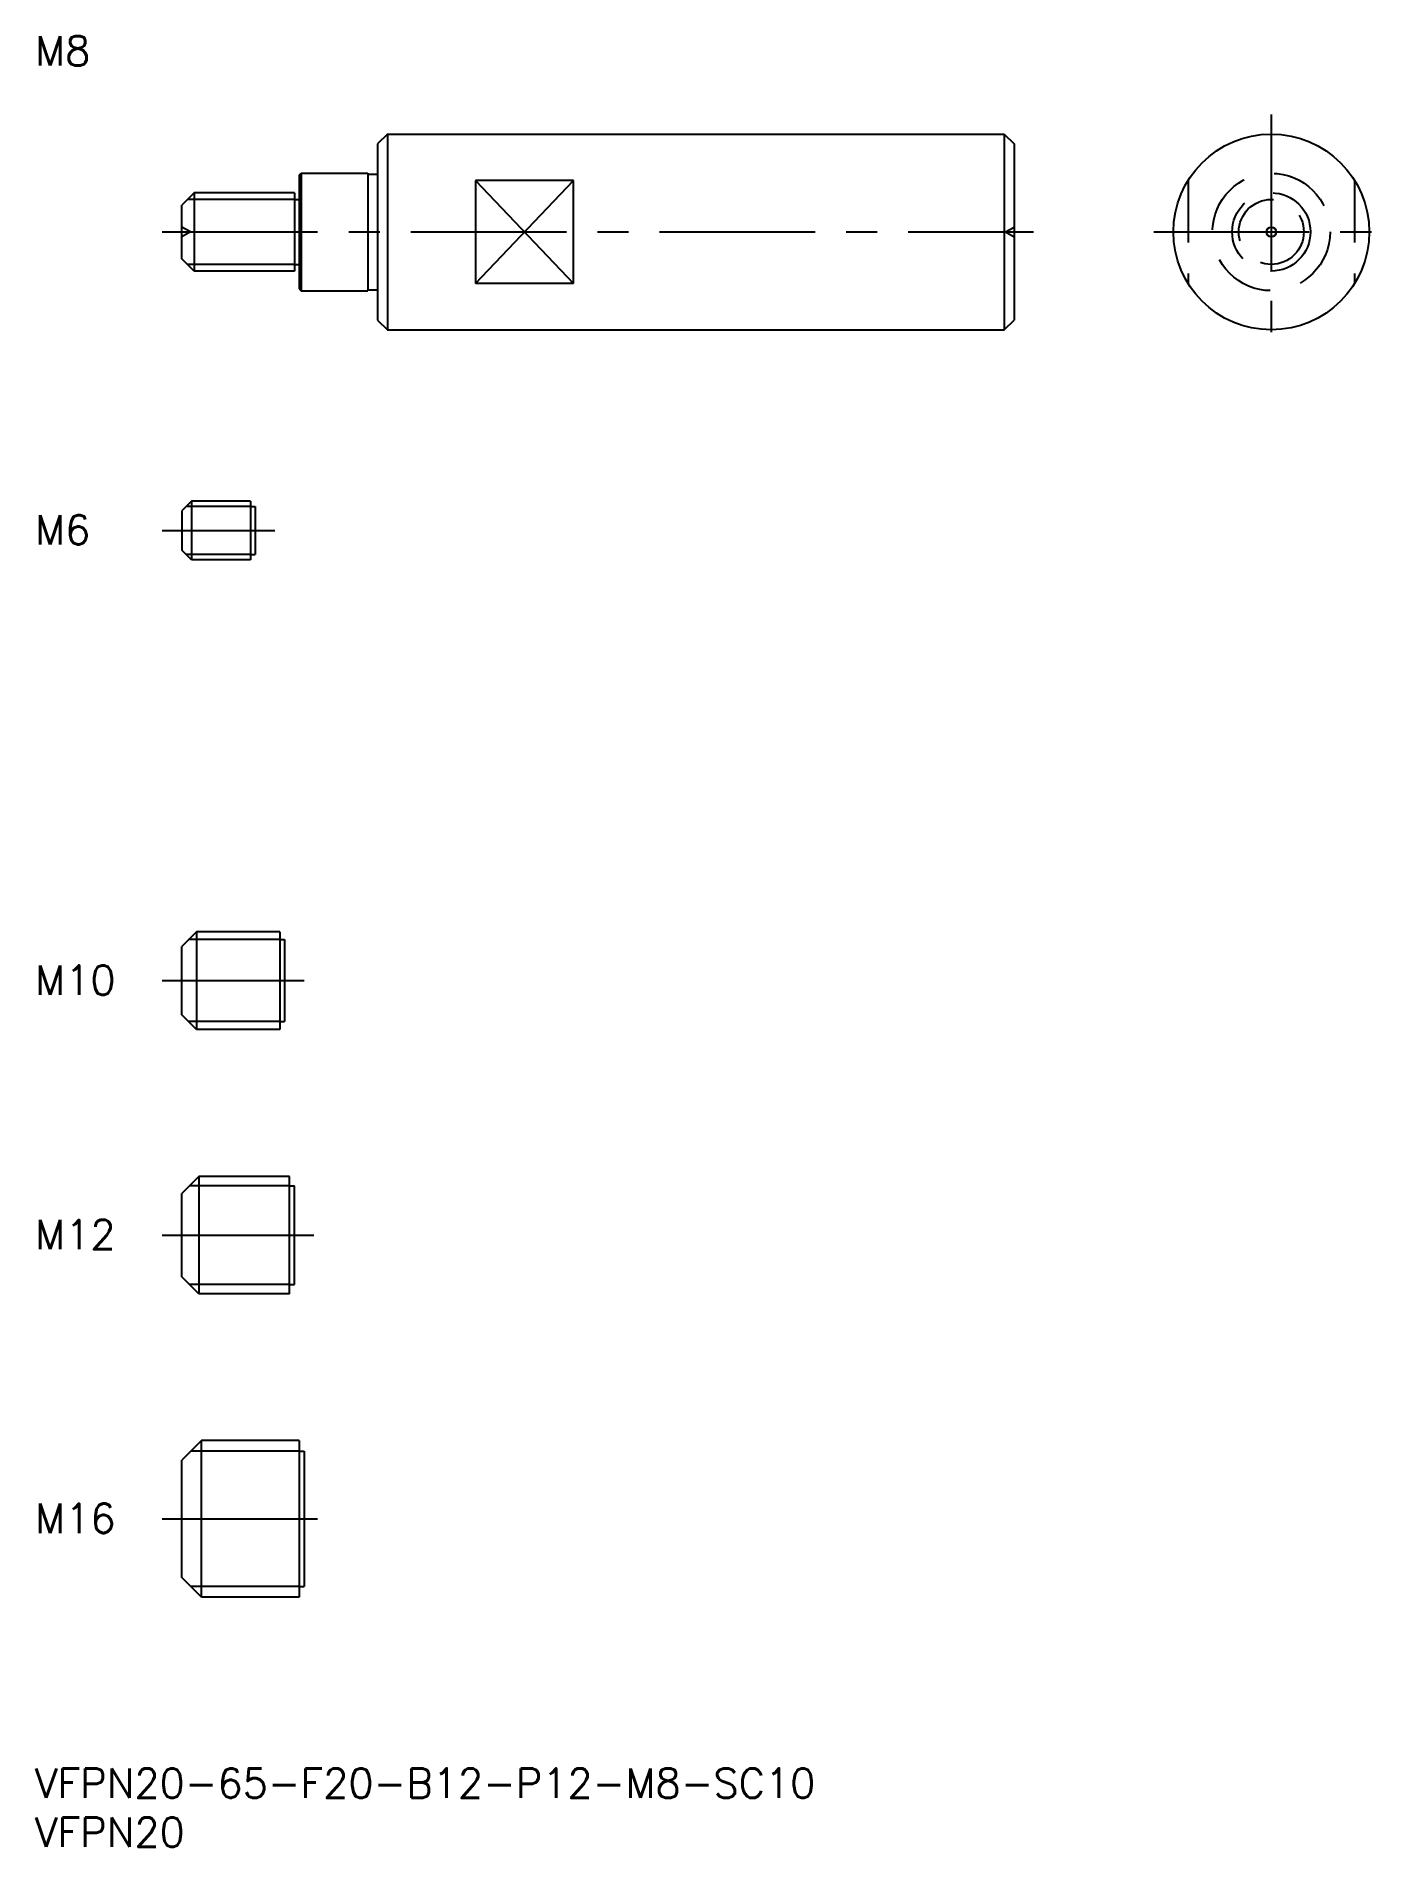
# Model space of a CAD drawing. Extents: x 0 to 138, y -8 to 177.
import ezdxf

# ---------------------------------------------------------------- set-up
doc = ezdxf.new("R2010")
doc.units = 0
doc.header["$LTSCALE"] = 0.5
doc.linetypes.add('CENTER', pattern=[50.8, 31.75, -6.35, 6.35, -6.35])
doc.linetypes.add('DASHED', pattern=[19.05, 12.7, -6.35])
for name, color, linetype in [('MSM_CENTER', 1, 'CENTER'), ('MSM_CONTINUOUS', 7, 'CONTINUOUS'), ('MSM_DASHED', 4, 'DASHED'), ('MSM_NARROW', 5, 'CONTINUOUS'), ('MSM_PART_NUMBER', 7, 'CONTINUOUS')]:
    doc.layers.add(name, color=color, linetype=linetype)
doc.styles.get("Standard").update_dxf_attribs({"font": 'txt.shx', "height": 1, "bigfont": 'bigfont.shx'})

# ---------------------------------------------------------------- blocks, each defined once
blk = doc.blocks.new('*U12')
at = {"layer": 'MSM_PART_NUMBER'}
blk.add_text('VFPN20-65-F20-B12-P12-M8-SC10', height=3, dxfattribs=at).set_placement((0, -3))
blk = doc.blocks.new('*U13')
at = {"layer": 'MSM_PART_NUMBER'}
blk.add_text('VFPN20', height=3, dxfattribs=at).set_placement((0, -8))
blk = doc.blocks.new('*U14')
at = {"layer": 'MSM_PART_NUMBER'}
blk.add_text('M16', height=3, dxfattribs=at).set_placement((0, 24.06))
blk = doc.blocks.new('*U15')
at = {"layer": 'MSM_PART_NUMBER'}
blk.add_text('M12', height=3, dxfattribs=at).set_placement((0, 53.06))
blk = doc.blocks.new('*U16')
at = {"layer": 'MSM_PART_NUMBER'}
blk.add_text('M10', height=3, dxfattribs=at).set_placement((0, 79.06))
blk = doc.blocks.new('*U17')
at = {"layer": 'MSM_PART_NUMBER'}
blk.add_text('M6', height=3, dxfattribs=at).set_placement((0, 125.06))
blk = doc.blocks.new('*U18')
at = {"layer": 'MSM_PART_NUMBER'}
blk.add_text('M8', height=3, dxfattribs=at).set_placement((0, 174))

msp = doc.modelspace()

# ---------------------------------------------------------------- linework, layer by layer
at = {"layer": 'MSM_CENTER'}
for p, q in [((126.28, 169), (126.28, 145)), ((13, 157), (102, 157)), ((114.28, 157), (138.28, 157)), ((13, 126.5), (24.5, 126.5)), ((13, 80.5), (27.5, 80.5)), ((13, 54.5), (28.5, 54.5)), ((13, 25.5), (29.5, 25.5))]:
    msp.add_line(p, q, dxfattribs=at)
at = {"layer": 'MSM_CONTINUOUS'}
for p, q in [((36, 167), (35, 166)), ((36, 167), (99, 167)), ((36, 167), (36, 147)), ((99, 167), (99, 147)), ((99, 167), (100, 166)), ((35, 166), (35, 148)), ((100, 166), (100, 148)), ((27, 162.8), (27.2, 163)), ((27, 162.8), (27, 151.2)), ((27.2, 163), (34, 163)), ((27.2, 163), (27.2, 151)), ((34, 163), (34, 151)), ((34, 162.9), (35, 162.9)), ((16.25, 161), (15, 159.75)), ((26.5, 161), (16.25, 161)), ((16.25, 161), (16.25, 153)), ((26.5, 161), (26.5, 153)), ((45, 162.27), (45, 151.73)), ((55, 162.27), (45, 162.27)), ((55, 151.73), (55, 162.27)), ((15, 154.25), (15, 159.75)), ((26.5, 160.32), (27, 160.32)), ((16.25, 153), (15, 154.25)), ((26.5, 153.68), (27, 153.68)), ((26.5, 153), (16.25, 153)), ((55, 151.73), (45, 151.73)), ((27, 151.2), (27.2, 151)), ((27.2, 151), (34, 151)), ((34, 151.1), (35, 151.1)), ((99, 147), (100, 148)), ((35, 148), (36, 147)), ((36, 147), (99, 147)), ((16, 129.5), (15, 128.5)), ((22, 129.5), (16, 129.5)), ((16, 129.5), (16, 123.5)), ((22, 129.5), (22, 123.5)), ((15, 128.5), (15, 124.5)), ((22, 128.96), (22.5, 128.96)), ((22.5, 128.96), (22.5, 124.04)), ((16, 123.5), (15, 124.5)), ((22, 124.04), (22.5, 124.04)), ((22, 123.5), (16, 123.5)), ((16.5, 85.5), (15, 84)), ((25, 85.5), (16.5, 85.5)), ((16.5, 85.5), (16.5, 75.5)), ((25, 85.5), (25, 75.5)), ((15, 77), (15, 84)), ((25, 84.69), (25.5, 84.69)), ((25.5, 84.69), (25.5, 76.31)), ((16.5, 75.5), (15, 77)), ((25, 76.31), (25.5, 76.31)), ((25, 75.5), (16.5, 75.5)), ((16.75, 60.5), (15, 58.75)), ((26, 60.5), (16.75, 60.5)), ((16.75, 60.5), (16.75, 48.5)), ((26, 48.5), (26, 60.5)), ((26, 59.55), (26.5, 59.55)), ((26.5, 49.45), (26.5, 59.55)), ((15, 50.25), (15, 58.75)), ((16.75, 48.5), (15, 50.25)), ((26, 48.5), (16.75, 48.5)), ((26, 49.45), (26.5, 49.45)), ((17, 33.5), (15, 31.5)), ((27, 33.5), (17, 33.5)), ((17, 17.5), (17, 33.5)), ((27, 33.5), (27, 17.5)), ((15, 19.5), (15, 31.5)), ((27, 32.42), (27.5, 32.42)), ((27.5, 32.42), (27.5, 18.58)), ((17, 17.5), (15, 19.5)), ((27, 18.58), (27.5, 18.58)), ((27, 17.5), (17, 17.5))]:
    msp.add_line(p, q, dxfattribs=at)
for radius in [10, 0.5]:
    msp.add_circle((126.28, 157), radius, dxfattribs=at)
at = {"layer": 'MSM_DASHED'}
for p, q in [((117.78, 162.27), (117.78, 151.73)), ((134.78, 162.27), (134.78, 151.73)), ((15.87, 157), (15, 157.5)), ((99.13, 157), (100, 157.5)), ((15.87, 157), (15, 156.5)), ((99.13, 157), (100, 156.5))]:
    msp.add_line(p, q, dxfattribs=at)
for radius in [6, 4, 3.32]:
    msp.add_circle((126.28, 157), radius, dxfattribs=at)
at = {"layer": 'MSM_NARROW'}
for p, q in [((45, 151.73), (55, 162.27)), ((45, 162.27), (55, 151.73)), ((26.5, 160.32), (15.57, 160.32)), ((26.5, 153.68), (15.57, 153.68)), ((22, 128.96), (15.46, 128.96)), ((22, 124.04), (15.46, 124.04)), ((25, 84.69), (15.69, 84.69)), ((25, 76.31), (15.69, 76.31)), ((26, 59.55), (15.8, 59.55)), ((26, 49.45), (15.8, 49.45)), ((27, 32.42), (15.92, 32.42)), ((27, 18.58), (15.92, 18.58))]:
    msp.add_line(p, q, dxfattribs=at)

# ---------------------------------------------------------------- block references
at = {"layer": 'MSM_CONTINUOUS'}
for name in ['*U18', '*U17', '*U16', '*U15', '*U14', '*U12', '*U13']:
    msp.add_blockref(name, (0, 0), dxfattribs=at)

doc.saveas('drawing.dxf')
